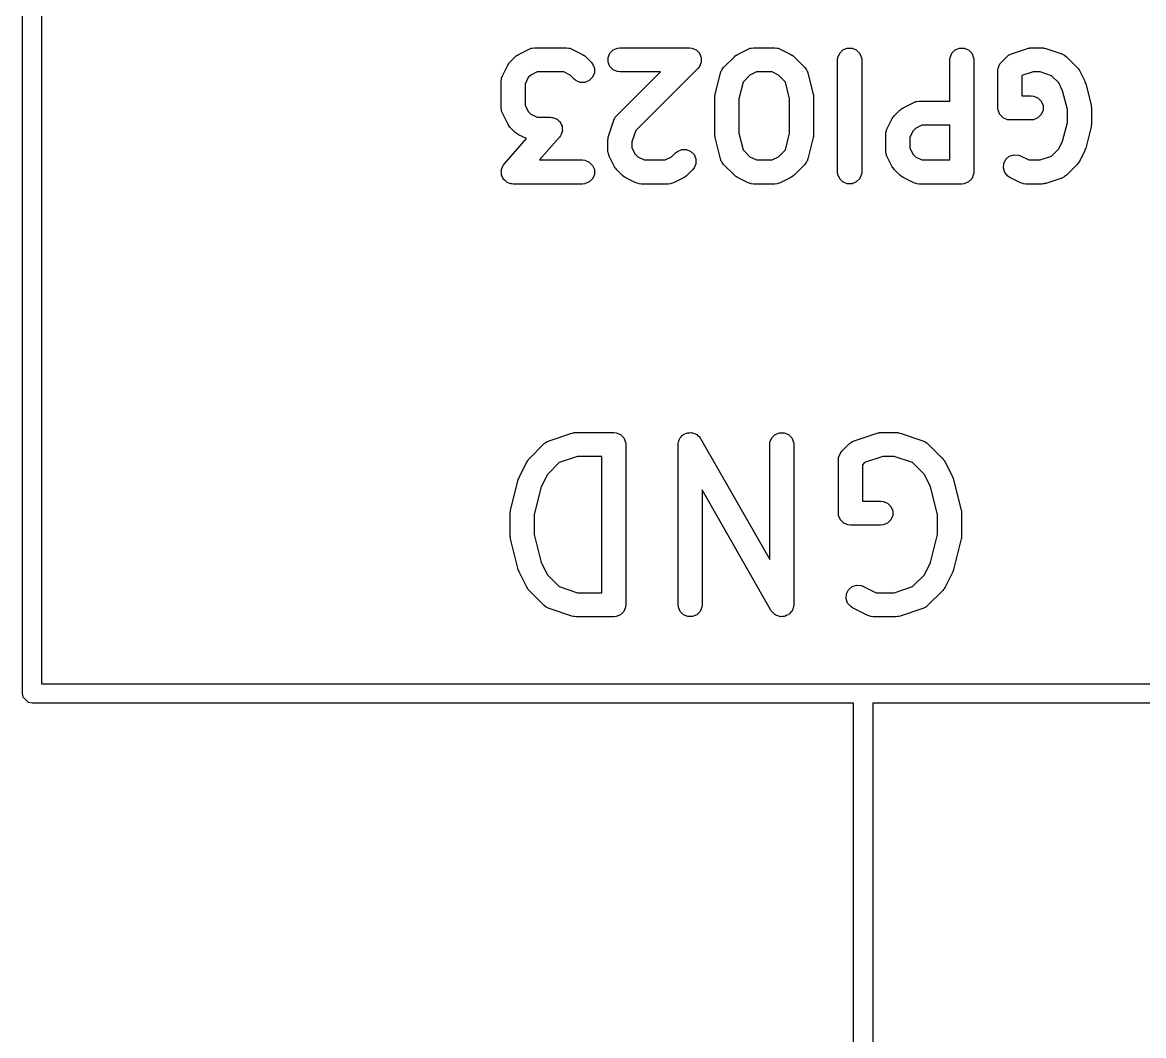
# Model space of a CAD drawing. Header units: inches. Extents: x 1.56 to 3.89, y -5.01 to -1.23.
# Drawn here: x 1.7929 to 2.0683, y -3.2762 to -3.0272 of the extents above; entities that cross this region are included whole.
import ezdxf

# ---------------------------------------------------------------- set-up
doc = ezdxf.new("R2010")
doc.units = ezdxf.units.IN
doc.header["$MEASUREMENT"] = 0
doc.layers.add('F.Silkscreen', color=41, linetype='CONTINUOUS', true_color=0xf2eda1)

msp = doc.modelspace()

# ---------------------------------------------------------------- linework, layer by layer
at = {"layer": 'F.Silkscreen', "linetype": 'CONTINUOUS'}
for p, q in [((1.79291, -3.19213), (1.79291, -1.30551)), ((1.79764, -1.30787), (1.79764, -3.18976)), ((1.91428, -3.03536), (1.91437, -3.0353)), ((1.91437, -3.0353), (1.91445, -3.03523)), ((1.91445, -3.03523), (1.91452, -3.0352)), ((1.91452, -3.0352), (1.91477, -3.03505)), ((1.91477, -3.03505), (1.91739, -3.03374)), ((1.91739, -3.03374), (1.91793, -3.03353)), ((1.91793, -3.03353), (1.91804, -3.03352)), ((1.91804, -3.03352), (1.91814, -3.03348)), ((1.91814, -3.03348), (1.91871, -3.03342)), ((1.91871, -3.03342), (1.92659, -3.03342)), ((1.92659, -3.03342), (1.92716, -3.03348)), ((1.92716, -3.03348), (1.92726, -3.03352)), ((1.92726, -3.03352), (1.92737, -3.03353)), ((1.92737, -3.03353), (1.92791, -3.03374)), ((1.92791, -3.03374), (1.93053, -3.03505)), ((1.93053, -3.03505), (1.93078, -3.0352)), ((1.93078, -3.0352), (1.93085, -3.03523)), ((1.93085, -3.03523), (1.93093, -3.0353)), ((1.93093, -3.0353), (1.93102, -3.03536)), ((1.93682, -3.0358), (1.93726, -3.03474)), ((1.93726, -3.03474), (1.93807, -3.03392)), ((1.93807, -3.03392), (1.93914, -3.03348)), ((1.93914, -3.03348), (1.93971, -3.03342)), ((1.93971, -3.03342), (1.95677, -3.03342)), ((1.95677, -3.03342), (1.95735, -3.03348)), ((1.95735, -3.03348), (1.95841, -3.03392)), ((1.95841, -3.03392), (1.95923, -3.03474)), ((1.95923, -3.03474), (1.95959, -3.0356)), ((1.96809, -3.03536), (1.96817, -3.0353)), ((1.96817, -3.0353), (1.96826, -3.03523)), ((1.96826, -3.03523), (1.96833, -3.0352)), ((1.96833, -3.0352), (1.96858, -3.03505)), ((1.96858, -3.03505), (1.9712, -3.03374)), ((1.9712, -3.03374), (1.97174, -3.03353)), ((1.97174, -3.03353), (1.97185, -3.03352)), ((1.97185, -3.03352), (1.97194, -3.03348)), ((1.97194, -3.03348), (1.97252, -3.03342)), ((1.97252, -3.03342), (1.97777, -3.03342)), ((1.97777, -3.03342), (1.97835, -3.03348)), ((1.97835, -3.03348), (1.97844, -3.03352)), ((1.97844, -3.03352), (1.97855, -3.03353)), ((1.97855, -3.03353), (1.97909, -3.03374)), ((1.97909, -3.03374), (1.98171, -3.03505)), ((1.98171, -3.03505), (1.98196, -3.0352)), ((1.98196, -3.0352), (1.98203, -3.03523)), ((1.98203, -3.03523), (1.98212, -3.0353)), ((1.98212, -3.0353), (1.9822, -3.03536)), ((1.99325, -3.0358), (1.99369, -3.03474)), ((1.99369, -3.03474), (1.9945, -3.03392)), ((1.9945, -3.03392), (1.99557, -3.03348)), ((1.99557, -3.03348), (1.99672, -3.03348)), ((1.99672, -3.03348), (1.99778, -3.03392)), ((1.99778, -3.03392), (1.9986, -3.03474)), ((1.9986, -3.03474), (1.99904, -3.0358)), ((2.02081, -3.0358), (2.02125, -3.03474)), ((2.02125, -3.03474), (2.02206, -3.03392)), ((2.02206, -3.03392), (2.02313, -3.03348)), ((2.02313, -3.03348), (2.02428, -3.03348)), ((2.02428, -3.03348), (2.02534, -3.03392)), ((2.02534, -3.03392), (2.02616, -3.03474)), ((2.02616, -3.03474), (2.0266, -3.0358)), ((2.03474, -3.0356), (2.03518, -3.03523)), ((2.03518, -3.03523), (2.03528, -3.03519)), ((2.03528, -3.03519), (2.03536, -3.03512)), ((2.03536, -3.03512), (2.03589, -3.03489)), ((2.03589, -3.03489), (2.03983, -3.03358)), ((2.03983, -3.03358), (2.04011, -3.03351)), ((2.04011, -3.03351), (2.04019, -3.03348)), ((2.04019, -3.03348), (2.04029, -3.03347)), ((2.04029, -3.03347), (2.04039, -3.03345)), ((2.04039, -3.03345), (2.04047, -3.03345)), ((2.04047, -3.03345), (2.04076, -3.03342)), ((2.04076, -3.03342), (2.04339, -3.03342)), ((2.04339, -3.03342), (2.04368, -3.03345)), ((2.04368, -3.03345), (2.04376, -3.03345)), ((2.04376, -3.03345), (2.04386, -3.03347)), ((2.04386, -3.03347), (2.04396, -3.03348)), ((2.04396, -3.03348), (2.04403, -3.03351)), ((2.04403, -3.03351), (2.04432, -3.03358)), ((2.04432, -3.03358), (2.04826, -3.03489)), ((2.04826, -3.03489), (2.04879, -3.03512)), ((2.04879, -3.03512), (2.04887, -3.03519)), ((2.04887, -3.03519), (2.04896, -3.03523)), ((2.04896, -3.03523), (2.04941, -3.0356)), ((1.91082, -3.04031), (1.91214, -3.03768)), ((1.91214, -3.03768), (1.91229, -3.03743)), ((1.91229, -3.03743), (1.91232, -3.03736)), ((1.91232, -3.03736), (1.91239, -3.03728)), ((1.91239, -3.03728), (1.91244, -3.03719)), ((1.91244, -3.03719), (1.9125, -3.03714)), ((1.9125, -3.03714), (1.91269, -3.03691)), ((1.91269, -3.03691), (1.914, -3.0356)), ((1.914, -3.0356), (1.91423, -3.03542)), ((1.91423, -3.03542), (1.91428, -3.03536)), ((1.93102, -3.03536), (1.93107, -3.03542)), ((1.93107, -3.03542), (1.9313, -3.0356)), ((1.9313, -3.0356), (1.93261, -3.03691)), ((1.93261, -3.03691), (1.93298, -3.03736)), ((1.93298, -3.03736), (1.93342, -3.03843)), ((1.93682, -3.03695), (1.93682, -3.0358)), ((1.93726, -3.03802), (1.93682, -3.03695)), ((1.93807, -3.03883), (1.93726, -3.03802)), ((1.95923, -3.03802), (1.95886, -3.03846)), ((1.95967, -3.03695), (1.95923, -3.03802)), ((1.95959, -3.0356), (1.95967, -3.0358)), ((1.95967, -3.0358), (1.95967, -3.03695)), ((1.96518, -3.03823), (1.96781, -3.0356)), ((1.96781, -3.0356), (1.96803, -3.03542)), ((1.96803, -3.03542), (1.96809, -3.03536)), ((1.9822, -3.03536), (1.98226, -3.03542)), ((1.98226, -3.03542), (1.98248, -3.0356)), ((1.98248, -3.0356), (1.98511, -3.03823)), ((1.99319, -3.03638), (1.99325, -3.0358)), ((1.99319, -3.06394), (1.99319, -3.03638)), ((1.99904, -3.0358), (1.9991, -3.03638)), ((1.9991, -3.03638), (1.9991, -3.06394)), ((2.02075, -3.03638), (2.02081, -3.0358)), ((2.02075, -3.04655), (2.02075, -3.03638)), ((2.0266, -3.0358), (2.02665, -3.03638)), ((2.02665, -3.03638), (2.02665, -3.06394)), ((2.03262, -3.03843), (2.03306, -3.03736)), ((2.03306, -3.03736), (2.03342, -3.03691)), ((2.03342, -3.03691), (2.03474, -3.0356)), ((2.04941, -3.0356), (2.05204, -3.03823)), ((1.91062, -3.04085), (1.91082, -3.04031)), ((1.9172, -3.04075), (1.91642, -3.04232)), ((1.91784, -3.04012), (1.9172, -3.04075)), ((1.91941, -3.03933), (1.91784, -3.04012)), ((1.92589, -3.03933), (1.91941, -3.03933)), ((1.92746, -3.04012), (1.92589, -3.03933)), ((1.92844, -3.04109), (1.92746, -3.04012)), ((1.93298, -3.04064), (1.93217, -3.04146)), ((1.93342, -3.03958), (1.93298, -3.04064)), ((1.93342, -3.03843), (1.93342, -3.03958)), ((1.93914, -3.03927), (1.93807, -3.03883)), ((1.93894, -3.05004), (1.94964, -3.03933)), ((1.93971, -3.03933), (1.93914, -3.03927)), ((1.94964, -3.03933), (1.93971, -3.03933)), ((1.95886, -3.03846), (1.94361, -3.05372)), ((1.96309, -3.04485), (1.96441, -3.0396)), ((1.96441, -3.0396), (1.9646, -3.03905)), ((1.9646, -3.03905), (1.96473, -3.03888)), ((1.96473, -3.03888), (1.96482, -3.03867)), ((1.96482, -3.03867), (1.96518, -3.03823)), ((1.97164, -3.04012), (1.96994, -3.04182)), ((1.97322, -3.03933), (1.97164, -3.04012)), ((1.97707, -3.03933), (1.97322, -3.03933)), ((1.97865, -3.04012), (1.97707, -3.03933)), ((1.98035, -3.04182), (1.97865, -3.04012)), ((1.98511, -3.03823), (1.98547, -3.03867)), ((1.98547, -3.03867), (1.98556, -3.03888)), ((1.98556, -3.03888), (1.98569, -3.03905)), ((1.98569, -3.03905), (1.98588, -3.0396)), ((1.98588, -3.0396), (1.9872, -3.04485)), ((2.03256, -3.039), (2.03262, -3.03843)), ((2.03256, -3.04819), (2.03256, -3.039)), ((2.04124, -3.03933), (2.03847, -3.04025)), ((2.03847, -3.04025), (2.03847, -3.04523)), ((2.04291, -3.03933), (2.04124, -3.03933)), ((2.04573, -3.04027), (2.04291, -3.03933)), ((2.04752, -3.04206), (2.04573, -3.04027)), ((2.05204, -3.03823), (2.05222, -3.03845)), ((2.05222, -3.03845), (2.05228, -3.0385)), ((2.05228, -3.0385), (2.05234, -3.03859)), ((2.05234, -3.03859), (2.0524, -3.03867)), ((2.0524, -3.03867), (2.05243, -3.03875)), ((2.05243, -3.03875), (2.05259, -3.03899)), ((2.05259, -3.03899), (2.0539, -3.04162)), ((1.91051, -3.04163), (1.91057, -3.04105)), ((1.91051, -3.04819), (1.91051, -3.04163)), ((1.91057, -3.04105), (1.91061, -3.04095)), ((1.91061, -3.04095), (1.91062, -3.04085)), ((1.91642, -3.04232), (1.91642, -3.04749)), ((1.92889, -3.04146), (1.92844, -3.04109)), ((1.92995, -3.0419), (1.92889, -3.04146)), ((1.9311, -3.0419), (1.92995, -3.0419)), ((1.93217, -3.04146), (1.9311, -3.0419)), ((1.96994, -3.04182), (1.96891, -3.04593)), ((1.98138, -3.04593), (1.98035, -3.04182)), ((2.04847, -3.04397), (2.04752, -3.04206)), ((2.0539, -3.04162), (2.05392, -3.04166)), ((2.05392, -3.04166), (2.05393, -3.04168)), ((2.05393, -3.04168), (2.05402, -3.04192)), ((2.05402, -3.04192), (2.05411, -3.04216)), ((2.05411, -3.04216), (2.05411, -3.04218)), ((2.05411, -3.04218), (2.05413, -3.04222)), ((2.05413, -3.04222), (2.05544, -3.04747)), ((1.96301, -3.04542), (1.96304, -3.0452)), ((1.96302, -3.04546), (1.96301, -3.04542)), ((1.96301, -3.04556), (1.96302, -3.04546)), ((1.96301, -3.05475), (1.96301, -3.04556)), ((1.96304, -3.0452), (1.96306, -3.04499)), ((1.96306, -3.04499), (1.96308, -3.04495)), ((1.96308, -3.04495), (1.96309, -3.04485)), ((1.96891, -3.04593), (1.96891, -3.05439)), ((1.98138, -3.05439), (1.98138, -3.04593)), ((1.9872, -3.04485), (1.98721, -3.04495)), ((1.98721, -3.04495), (1.98723, -3.04499)), ((1.98723, -3.04499), (1.98725, -3.0452)), ((1.98725, -3.0452), (1.98728, -3.04542)), ((1.98728, -3.04542), (1.98727, -3.04546)), ((1.98727, -3.04546), (1.98728, -3.04556)), ((1.98728, -3.04556), (1.98728, -3.05475)), ((2.03847, -3.04523), (2.04076, -3.04523)), ((2.04076, -3.04523), (2.04134, -3.04529)), ((2.04134, -3.04529), (2.0424, -3.04573)), ((2.0424, -3.04573), (2.04322, -3.04655)), ((2.04962, -3.04855), (2.04847, -3.04397)), ((1.91057, -3.04876), (1.91051, -3.04819)), ((1.91061, -3.04886), (1.91057, -3.04876)), ((1.91062, -3.04897), (1.91061, -3.04886)), ((1.91082, -3.04951), (1.91062, -3.04897)), ((1.91642, -3.04749), (1.9172, -3.04906)), ((1.9172, -3.04906), (1.91784, -3.0497)), ((2.00718, -3.05004), (2.00849, -3.04872)), ((2.00849, -3.04872), (2.00872, -3.04854)), ((2.00872, -3.04854), (2.00877, -3.04848)), ((2.00877, -3.04848), (2.00886, -3.04842)), ((2.00886, -3.04842), (2.00894, -3.04836)), ((2.00894, -3.04836), (2.00901, -3.04833)), ((2.00901, -3.04833), (2.00926, -3.04817)), ((2.00926, -3.04817), (2.01188, -3.04686)), ((2.01188, -3.04686), (2.01242, -3.04665)), ((2.01242, -3.04665), (2.01253, -3.04664)), ((2.01253, -3.04664), (2.01263, -3.0466)), ((2.01263, -3.0466), (2.0132, -3.04655)), ((2.0132, -3.04655), (2.02075, -3.04655)), ((2.03262, -3.04876), (2.03256, -3.04819)), ((2.03306, -3.04983), (2.03262, -3.04876)), ((2.04322, -3.04655), (2.04366, -3.04761)), ((2.04366, -3.04876), (2.04322, -3.04983)), ((2.04366, -3.04761), (2.04366, -3.04876)), ((2.04962, -3.05176), (2.04962, -3.04855)), ((2.05544, -3.04747), (2.05545, -3.04757)), ((2.05545, -3.04757), (2.05547, -3.04761)), ((2.05547, -3.04761), (2.05549, -3.04783)), ((2.05549, -3.04783), (2.05552, -3.04804)), ((2.05552, -3.04804), (2.05552, -3.04809)), ((2.05552, -3.04809), (2.05553, -3.04819)), ((2.05553, -3.04819), (2.05553, -3.05212)), ((1.91214, -3.05213), (1.91082, -3.04951)), ((1.91784, -3.0497), (1.91941, -3.05048)), ((1.91941, -3.05048), (1.92265, -3.05048)), ((1.92265, -3.05048), (1.92296, -3.05051)), ((1.92296, -3.05051), (1.92303, -3.05051)), ((1.92303, -3.05051), (1.92309, -3.05053)), ((1.92309, -3.05053), (1.92323, -3.05054)), ((1.92323, -3.05054), (1.92367, -3.05072)), ((1.92367, -3.05072), (1.92413, -3.05088)), ((1.92413, -3.05088), (1.9242, -3.05094)), ((1.9242, -3.05094), (1.92429, -3.05098)), ((1.92429, -3.05098), (1.92463, -3.05132)), ((1.92463, -3.05132), (1.92499, -3.05164)), ((1.92499, -3.05164), (1.92504, -3.05173)), ((1.92504, -3.05173), (1.92511, -3.0518)), ((1.92511, -3.0518), (1.92529, -3.05224)), ((1.93691, -3.05513), (1.93822, -3.05119)), ((1.93822, -3.05119), (1.93846, -3.05066)), ((1.93846, -3.05066), (1.93853, -3.05058)), ((1.93853, -3.05058), (1.93857, -3.05048)), ((1.93857, -3.05048), (1.93894, -3.05004)), ((2.00531, -3.05343), (2.00662, -3.0508)), ((2.00662, -3.0508), (2.00678, -3.05056)), ((2.00678, -3.05056), (2.00681, -3.05048)), ((2.00681, -3.05048), (2.00688, -3.0504)), ((2.00688, -3.0504), (2.00693, -3.05031)), ((2.00693, -3.05031), (2.00699, -3.05026)), ((2.00699, -3.05026), (2.00718, -3.05004)), ((2.03387, -3.05064), (2.03306, -3.04983)), ((2.03494, -3.05108), (2.03387, -3.05064)), ((2.03551, -3.05114), (2.03494, -3.05108)), ((2.04076, -3.05114), (2.03551, -3.05114)), ((2.04134, -3.05108), (2.04076, -3.05114)), ((2.0424, -3.05064), (2.04134, -3.05108)), ((2.04322, -3.04983), (2.0424, -3.05064)), ((2.04847, -3.05634), (2.04962, -3.05176)), ((1.91229, -3.05238), (1.91214, -3.05213)), ((1.91232, -3.05245), (1.91229, -3.05238)), ((1.91239, -3.05253), (1.91232, -3.05245)), ((1.91244, -3.05262), (1.91239, -3.05253)), ((1.9125, -3.05267), (1.91244, -3.05262)), ((1.91269, -3.0529), (1.9125, -3.05267)), ((1.914, -3.05421), (1.91269, -3.0529)), ((1.91423, -3.0544), (1.914, -3.05421)), ((1.91428, -3.05446), (1.91423, -3.0544)), ((1.91437, -3.05451), (1.91428, -3.05446)), ((1.91445, -3.05458), (1.91437, -3.05451)), ((1.91452, -3.05461), (1.91445, -3.05458)), ((1.92536, -3.05446), (1.92521, -3.05491)), ((1.92529, -3.05224), (1.9255, -3.05267)), ((1.92555, -3.05401), (1.92536, -3.05446)), ((1.9255, -3.05267), (1.92551, -3.05277)), ((1.92551, -3.05277), (1.92555, -3.05286)), ((1.92555, -3.05286), (1.92555, -3.05334)), ((1.92555, -3.05334), (1.92558, -3.05382)), ((1.92558, -3.05382), (1.92555, -3.05391)), ((1.92555, -3.05391), (1.92555, -3.05401)), ((1.94361, -3.05372), (1.94266, -3.05654)), ((1.96891, -3.05439), (1.96994, -3.05849)), ((1.98035, -3.05849), (1.98138, -3.05439)), ((2.005, -3.05475), (2.00506, -3.05417)), ((2.00506, -3.05417), (2.0051, -3.05408)), ((2.0051, -3.05408), (2.00511, -3.05397)), ((2.00511, -3.05397), (2.00531, -3.05343)), ((2.01169, -3.05387), (2.01091, -3.05545)), ((2.01233, -3.05324), (2.01169, -3.05387)), ((2.0139, -3.05245), (2.01233, -3.05324)), ((2.02075, -3.05245), (2.0139, -3.05245)), ((2.02075, -3.06098), (2.02075, -3.05245)), ((2.05544, -3.05284), (2.05413, -3.05809)), ((2.05545, -3.05274), (2.05544, -3.05284)), ((2.05547, -3.0527), (2.05545, -3.05274)), ((2.05549, -3.05248), (2.05547, -3.0527)), ((2.05552, -3.05227), (2.05549, -3.05248)), ((2.05553, -3.05212), (2.05552, -3.05223)), ((2.05552, -3.05223), (2.05552, -3.05227)), ((1.91124, -3.06199), (1.91671, -3.05574)), ((1.91477, -3.05477), (1.91452, -3.05461)), ((1.91671, -3.05574), (1.91477, -3.05477)), ((1.92487, -3.05538), (1.91997, -3.06098)), ((1.92505, -3.05513), (1.92487, -3.05538)), ((1.92511, -3.05508), (1.92505, -3.05513)), ((1.92513, -3.05503), (1.92511, -3.05508)), ((1.92521, -3.05491), (1.92513, -3.05503)), ((1.93676, -3.05606), (1.93679, -3.05577)), ((1.93676, -3.05869), (1.93676, -3.05606)), ((1.93678, -3.05569), (1.93681, -3.05559)), ((1.93679, -3.05577), (1.93678, -3.05569)), ((1.93681, -3.05559), (1.93682, -3.05549)), ((1.93682, -3.05549), (1.93685, -3.05541)), ((1.93685, -3.05541), (1.93691, -3.05513)), ((1.94266, -3.05654), (1.94266, -3.05799)), ((1.96302, -3.05485), (1.96301, -3.05475)), ((1.96301, -3.05489), (1.96302, -3.05485)), ((1.96304, -3.05511), (1.96301, -3.05489)), ((1.96306, -3.05533), (1.96304, -3.05511)), ((1.96308, -3.05537), (1.96306, -3.05533)), ((1.96309, -3.05547), (1.96308, -3.05537)), ((1.96441, -3.06071), (1.96309, -3.05547)), ((1.9872, -3.05547), (1.98588, -3.06071)), ((1.98721, -3.05537), (1.9872, -3.05547)), ((1.98723, -3.05533), (1.98721, -3.05537)), ((1.98725, -3.05511), (1.98723, -3.05533)), ((1.98728, -3.05489), (1.98725, -3.05511)), ((1.98728, -3.05475), (1.98727, -3.05485)), ((1.98727, -3.05485), (1.98728, -3.05489)), ((2.005, -3.05869), (2.005, -3.05475)), ((2.01091, -3.05545), (2.01091, -3.05799)), ((2.04752, -3.05825), (2.04847, -3.05634)), ((1.93682, -3.05926), (1.93676, -3.05869)), ((1.93686, -3.05936), (1.93682, -3.05926)), ((1.93686, -3.05947), (1.93686, -3.05936)), ((1.93707, -3.06001), (1.93686, -3.05947)), ((1.93838, -3.06263), (1.93707, -3.06001)), ((1.94266, -3.05799), (1.94345, -3.05956)), ((1.94345, -3.05956), (1.94409, -3.0602)), ((1.9524, -3.0602), (1.95337, -3.05922)), ((1.95337, -3.05922), (1.95382, -3.05886)), ((1.95382, -3.05886), (1.95488, -3.05842)), ((1.95488, -3.05842), (1.95604, -3.05842)), ((1.95604, -3.05842), (1.9571, -3.05886)), ((1.9571, -3.05886), (1.95792, -3.05967)), ((1.95792, -3.05967), (1.95836, -3.06073)), ((1.96994, -3.05849), (1.97164, -3.0602)), ((1.97865, -3.0602), (1.98035, -3.05849)), ((2.00506, -3.05926), (2.005, -3.05869)), ((2.0051, -3.05936), (2.00506, -3.05926)), ((2.00511, -3.05947), (2.0051, -3.05936)), ((2.00531, -3.06001), (2.00511, -3.05947)), ((2.00662, -3.06263), (2.00531, -3.06001)), ((2.01091, -3.05799), (2.01169, -3.05956)), ((2.01169, -3.05956), (2.01233, -3.0602)), ((2.03449, -3.06081), (2.03536, -3.06006)), ((2.03536, -3.06006), (2.03646, -3.05969)), ((2.03646, -3.05969), (2.0376, -3.05978)), ((2.0376, -3.05978), (2.03815, -3.05998)), ((2.03815, -3.05998), (2.04015, -3.06098)), ((2.04291, -3.06098), (2.04573, -3.06004)), ((2.04573, -3.06004), (2.04752, -3.05825)), ((2.0539, -3.05869), (2.05259, -3.06132)), ((2.05392, -3.05865), (2.0539, -3.05869)), ((2.05393, -3.05864), (2.05392, -3.05865)), ((2.05402, -3.05839), (2.05393, -3.05864)), ((2.05411, -3.05815), (2.05402, -3.05839)), ((2.05413, -3.05809), (2.05411, -3.05813)), ((2.05411, -3.05813), (2.05411, -3.05815)), ((1.91075, -3.06292), (1.91091, -3.06246)), ((1.91091, -3.06246), (1.91099, -3.06235)), ((1.91099, -3.06235), (1.91101, -3.0623)), ((1.91101, -3.0623), (1.91107, -3.06224)), ((1.91107, -3.06224), (1.91124, -3.06199)), ((1.91997, -3.06098), (1.93053, -3.06098)), ((1.93053, -3.06098), (1.9311, -3.06104)), ((1.9311, -3.06104), (1.93217, -3.06148)), ((1.93217, -3.06148), (1.93298, -3.0623)), ((1.93298, -3.0623), (1.93342, -3.06336)), ((1.93854, -3.06288), (1.93838, -3.06263)), ((1.94409, -3.0602), (1.94566, -3.06098)), ((1.94566, -3.06098), (1.95083, -3.06098)), ((1.95083, -3.06098), (1.9524, -3.0602)), ((1.95836, -3.06189), (1.95792, -3.06295)), ((1.95836, -3.06073), (1.95836, -3.06189)), ((1.9646, -3.06126), (1.96441, -3.06071)), ((1.96473, -3.06144), (1.9646, -3.06126)), ((1.96482, -3.06164), (1.96473, -3.06144)), ((1.96518, -3.06209), (1.96482, -3.06164)), ((1.96781, -3.06471), (1.96518, -3.06209)), ((1.97164, -3.0602), (1.97322, -3.06098)), ((1.97322, -3.06098), (1.97707, -3.06098)), ((1.97707, -3.06098), (1.97865, -3.0602)), ((1.98511, -3.06209), (1.98248, -3.06471)), ((1.98547, -3.06164), (1.98511, -3.06209)), ((1.98556, -3.06144), (1.98547, -3.06164)), ((1.98569, -3.06126), (1.98556, -3.06144)), ((1.98588, -3.06071), (1.98569, -3.06126)), ((2.00678, -3.06288), (2.00662, -3.06263)), ((2.01233, -3.0602), (2.0139, -3.06098)), ((2.0139, -3.06098), (2.02075, -3.06098)), ((2.0339, -3.06299), (2.03398, -3.06184)), ((2.03398, -3.06184), (2.03449, -3.06081)), ((2.04015, -3.06098), (2.04291, -3.06098)), ((2.05204, -3.06209), (2.04941, -3.06471)), ((2.05222, -3.06186), (2.05204, -3.06209)), ((2.05228, -3.06181), (2.05222, -3.06186)), ((2.05234, -3.06172), (2.05228, -3.06181)), ((2.0524, -3.06164), (2.05234, -3.06172)), ((2.05243, -3.06157), (2.0524, -3.06164)), ((2.05259, -3.06132), (2.05243, -3.06157)), ((1.91054, -3.06355), (1.91057, -3.06346)), ((1.91057, -3.06403), (1.91054, -3.06355)), ((1.91057, -3.06336), (1.91075, -3.06292)), ((1.91057, -3.06346), (1.91057, -3.06336)), ((1.91057, -3.06451), (1.91057, -3.06403)), ((1.91061, -3.0646), (1.91057, -3.06451)), ((1.91061, -3.0647), (1.91061, -3.0646)), ((1.91083, -3.06513), (1.91061, -3.0647)), ((1.91101, -3.06558), (1.91083, -3.06513)), ((1.91108, -3.06565), (1.91101, -3.06558)), ((1.93298, -3.06558), (1.93217, -3.06639)), ((1.93342, -3.06451), (1.93298, -3.06558)), ((1.93342, -3.06336), (1.93342, -3.06451)), ((1.93857, -3.06295), (1.93854, -3.06288)), ((1.93864, -3.06303), (1.93857, -3.06295)), ((1.93869, -3.06312), (1.93864, -3.06303)), ((1.93875, -3.06317), (1.93869, -3.06312)), ((1.93894, -3.0634), (1.93875, -3.06317)), ((1.94025, -3.06471), (1.93894, -3.0634)), ((1.94048, -3.0649), (1.94025, -3.06471)), ((1.94053, -3.06496), (1.94048, -3.0649)), ((1.94062, -3.06501), (1.94053, -3.06496)), ((1.9407, -3.06508), (1.94062, -3.06501)), ((1.94077, -3.06511), (1.9407, -3.06508)), ((1.94102, -3.06526), (1.94077, -3.06511)), ((1.94364, -3.06658), (1.94102, -3.06526)), ((1.95547, -3.06526), (1.95284, -3.06658)), ((1.95572, -3.06511), (1.95547, -3.06526)), ((1.95579, -3.06508), (1.95572, -3.06511)), ((1.95587, -3.06501), (1.95579, -3.06508)), ((1.95596, -3.06496), (1.95587, -3.06501)), ((1.95601, -3.0649), (1.95596, -3.06496)), ((1.95624, -3.06471), (1.95601, -3.0649)), ((1.95755, -3.0634), (1.95624, -3.06471)), ((1.95792, -3.06295), (1.95755, -3.0634)), ((1.96803, -3.0649), (1.96781, -3.06471)), ((1.96809, -3.06496), (1.96803, -3.0649)), ((1.96817, -3.06501), (1.96809, -3.06496)), ((1.96826, -3.06508), (1.96817, -3.06501)), ((1.96833, -3.06511), (1.96826, -3.06508)), ((1.96858, -3.06526), (1.96833, -3.06511)), ((1.9712, -3.06658), (1.96858, -3.06526)), ((1.98171, -3.06526), (1.97909, -3.06658)), ((1.98196, -3.06511), (1.98171, -3.06526)), ((1.98203, -3.06508), (1.98196, -3.06511)), ((1.98212, -3.06501), (1.98203, -3.06508)), ((1.9822, -3.06496), (1.98212, -3.06501)), ((1.98226, -3.0649), (1.9822, -3.06496)), ((1.98248, -3.06471), (1.98226, -3.0649)), ((1.99325, -3.06451), (1.99319, -3.06394)), ((1.99369, -3.06558), (1.99325, -3.06451)), ((1.9945, -3.06639), (1.99369, -3.06558)), ((1.9986, -3.06558), (1.99778, -3.06639)), ((1.99904, -3.06451), (1.9986, -3.06558)), ((1.9991, -3.06394), (1.99904, -3.06451)), ((2.00681, -3.06295), (2.00678, -3.06288)), ((2.00688, -3.06303), (2.00681, -3.06295)), ((2.00693, -3.06312), (2.00688, -3.06303)), ((2.00699, -3.06317), (2.00693, -3.06312)), ((2.00718, -3.0634), (2.00699, -3.06317)), ((2.00849, -3.06471), (2.00718, -3.0634)), ((2.00872, -3.0649), (2.00849, -3.06471)), ((2.00877, -3.06496), (2.00872, -3.0649)), ((2.00886, -3.06501), (2.00877, -3.06496)), ((2.00894, -3.06508), (2.00886, -3.06501)), ((2.00901, -3.06511), (2.00894, -3.06508)), ((2.00926, -3.06526), (2.00901, -3.06511)), ((2.01188, -3.06658), (2.00926, -3.06526)), ((2.02616, -3.06558), (2.02534, -3.06639)), ((2.0266, -3.06451), (2.02616, -3.06558)), ((2.02665, -3.06394), (2.0266, -3.06451)), ((2.03426, -3.06409), (2.0339, -3.06299)), ((2.03501, -3.06496), (2.03426, -3.06409)), ((2.0355, -3.06526), (2.03501, -3.06496)), ((2.03813, -3.06658), (2.0355, -3.06526)), ((2.04826, -3.06542), (2.04432, -3.06674)), ((2.04879, -3.06519), (2.04826, -3.06542)), ((2.04887, -3.06512), (2.04879, -3.06519)), ((2.04896, -3.06508), (2.04887, -3.06512)), ((2.04941, -3.06471), (2.04896, -3.06508)), ((1.91112, -3.06574), (1.91108, -3.06565)), ((1.91149, -3.06605), (1.91112, -3.06574)), ((1.91182, -3.06639), (1.91149, -3.06605)), ((1.91192, -3.06643), (1.91182, -3.06639)), ((1.91199, -3.06649), (1.91192, -3.06643)), ((1.91245, -3.06665), (1.91199, -3.06649)), ((1.91289, -3.06683), (1.91245, -3.06665)), ((1.91303, -3.06685), (1.91289, -3.06683)), ((1.91308, -3.06686), (1.91303, -3.06685)), ((1.91316, -3.06686), (1.91308, -3.06686)), ((1.91347, -3.06689), (1.91316, -3.06686)), ((1.93053, -3.06689), (1.91347, -3.06689)), ((1.9311, -3.06683), (1.93053, -3.06689)), ((1.93217, -3.06639), (1.9311, -3.06683)), ((1.94418, -3.06678), (1.94364, -3.06658)), ((1.94429, -3.06679), (1.94418, -3.06678)), ((1.94439, -3.06683), (1.94429, -3.06679)), ((1.94496, -3.06689), (1.94439, -3.06683)), ((1.95152, -3.06689), (1.94496, -3.06689)), ((1.9521, -3.06683), (1.95152, -3.06689)), ((1.9522, -3.06679), (1.9521, -3.06683)), ((1.9523, -3.06678), (1.9522, -3.06679)), ((1.95284, -3.06658), (1.9523, -3.06678)), ((1.97174, -3.06678), (1.9712, -3.06658)), ((1.97185, -3.06679), (1.97174, -3.06678)), ((1.97194, -3.06683), (1.97185, -3.06679)), ((1.97252, -3.06689), (1.97194, -3.06683)), ((1.97777, -3.06689), (1.97252, -3.06689)), ((1.97835, -3.06683), (1.97777, -3.06689)), ((1.97844, -3.06679), (1.97835, -3.06683)), ((1.97855, -3.06678), (1.97844, -3.06679)), ((1.97909, -3.06658), (1.97855, -3.06678)), ((1.99557, -3.06683), (1.9945, -3.06639)), ((1.99672, -3.06683), (1.99557, -3.06683)), ((1.99778, -3.06639), (1.99672, -3.06683)), ((2.01242, -3.06678), (2.01188, -3.06658)), ((2.01253, -3.06679), (2.01242, -3.06678)), ((2.01263, -3.06683), (2.01253, -3.06679)), ((2.0132, -3.06689), (2.01263, -3.06683)), ((2.0237, -3.06689), (2.0132, -3.06689)), ((2.02428, -3.06683), (2.0237, -3.06689)), ((2.02534, -3.06639), (2.02428, -3.06683)), ((2.03867, -3.06678), (2.03813, -3.06658)), ((2.03878, -3.06679), (2.03867, -3.06678)), ((2.03887, -3.06683), (2.03878, -3.06679)), ((2.03945, -3.06689), (2.03887, -3.06683)), ((2.04339, -3.06689), (2.03945, -3.06689)), ((2.04368, -3.06686), (2.04339, -3.06689)), ((2.04376, -3.06687), (2.04368, -3.06686)), ((2.04386, -3.06684), (2.04376, -3.06687)), ((2.04396, -3.06683), (2.04386, -3.06684)), ((2.04403, -3.0668), (2.04396, -3.06683)), ((2.04432, -3.06674), (2.04403, -3.0668)), ((1.92228, -3.12999), (1.9279, -3.12811)), ((1.9279, -3.12811), (1.92819, -3.12805)), ((1.92819, -3.12805), (1.92826, -3.12802)), ((1.92826, -3.12802), (1.92837, -3.12801)), ((1.92837, -3.12801), (1.92847, -3.12798)), ((1.92847, -3.12798), (1.92855, -3.12799)), ((1.92855, -3.12799), (1.92884, -3.12796)), ((1.92884, -3.12796), (1.93821, -3.12796)), ((1.93821, -3.12796), (1.93879, -3.12802)), ((1.93879, -3.12802), (1.93985, -3.12846)), ((1.93985, -3.12846), (1.94067, -3.12927)), ((1.95478, -3.12899), (1.95502, -3.12868)), ((1.95502, -3.12868), (1.95519, -3.12859)), ((1.95519, -3.12859), (1.95532, -3.12846)), ((1.95532, -3.12846), (1.95568, -3.12831)), ((1.95568, -3.12831), (1.95602, -3.12811)), ((1.95602, -3.12811), (1.95621, -3.12809)), ((1.95621, -3.12809), (1.95638, -3.12802)), ((1.95638, -3.12802), (1.95678, -3.12802)), ((1.95678, -3.12802), (1.95717, -3.12797)), ((1.95717, -3.12797), (1.95735, -3.12802)), ((1.95735, -3.12802), (1.95754, -3.12802)), ((1.95754, -3.12802), (1.9579, -3.12817)), ((1.9579, -3.12817), (1.95828, -3.12827)), ((1.95828, -3.12827), (1.95843, -3.12839)), ((1.95843, -3.12839), (1.9586, -3.12846)), ((1.9586, -3.12846), (1.95888, -3.12874)), ((1.95888, -3.12874), (1.95919, -3.12898)), ((1.977, -3.12927), (1.97782, -3.12846)), ((1.97782, -3.12846), (1.97888, -3.12802)), ((1.97888, -3.12802), (1.98003, -3.12802)), ((1.98003, -3.12802), (1.9811, -3.12846)), ((1.9811, -3.12846), (1.98191, -3.12927)), ((1.99727, -3.12999), (2.0029, -3.12811)), ((2.0029, -3.12811), (2.00318, -3.12805)), ((2.00318, -3.12805), (2.00325, -3.12802)), ((2.00325, -3.12802), (2.00336, -3.12801)), ((2.00336, -3.12801), (2.00346, -3.12798)), ((2.00346, -3.12798), (2.00354, -3.12799)), ((2.00354, -3.12799), (2.00383, -3.12796)), ((2.00383, -3.12796), (2.00758, -3.12796)), ((2.00758, -3.12796), (2.00787, -3.12799)), ((2.00787, -3.12799), (2.00795, -3.12798)), ((2.00795, -3.12798), (2.00805, -3.12801)), ((2.00805, -3.12801), (2.00815, -3.12802)), ((2.00815, -3.12802), (2.00823, -3.12805)), ((2.00823, -3.12805), (2.00851, -3.12811)), ((2.00851, -3.12811), (2.01414, -3.12999)), ((1.91738, -3.13445), (1.92113, -3.1307)), ((1.92113, -3.1307), (1.92157, -3.13033)), ((1.92157, -3.13033), (1.92167, -3.13029)), ((1.92167, -3.13029), (1.92175, -3.13022)), ((1.92175, -3.13022), (1.92228, -3.12999)), ((1.94067, -3.12927), (1.94111, -3.13034)), ((1.94111, -3.13034), (1.94116, -3.13091)), ((1.94116, -3.13091), (1.94116, -3.17028)), ((1.95401, -3.13071), (1.95403, -3.13063)), ((1.95402, -3.13076), (1.95401, -3.13071)), ((1.95401, -3.13091), (1.95402, -3.13076)), ((1.95401, -3.17028), (1.95401, -3.13091)), ((1.95403, -3.13063), (1.95406, -3.13034)), ((1.95406, -3.13034), (1.95421, -3.12997)), ((1.95421, -3.12997), (1.95432, -3.12959)), ((1.95432, -3.12959), (1.95443, -3.12945)), ((1.95443, -3.12945), (1.9545, -3.12927)), ((1.9545, -3.12927), (1.95478, -3.12899)), ((1.95919, -3.12898), (1.95936, -3.12922)), ((1.95936, -3.12922), (1.95941, -3.12927)), ((1.95941, -3.12927), (1.95944, -3.12933)), ((1.95944, -3.12933), (1.95952, -3.12945)), ((1.95952, -3.12945), (1.9765, -3.15916)), ((1.9765, -3.13091), (1.97656, -3.13034)), ((1.9765, -3.15916), (1.9765, -3.13091)), ((1.97656, -3.13034), (1.977, -3.12927)), ((1.98191, -3.12927), (1.98235, -3.13034)), ((1.98235, -3.13034), (1.98241, -3.13091)), ((1.98241, -3.13091), (1.98241, -3.17028)), ((1.99424, -3.13257), (1.99612, -3.1307)), ((1.99612, -3.1307), (1.99656, -3.13033)), ((1.99656, -3.13033), (1.99666, -3.13029)), ((1.99666, -3.13029), (1.99674, -3.13022)), ((1.99674, -3.13022), (1.99727, -3.12999)), ((2.01414, -3.12999), (2.01467, -3.13022)), ((2.01467, -3.13022), (2.01475, -3.13029)), ((2.01475, -3.13029), (2.01484, -3.13033)), ((2.01484, -3.13033), (2.01529, -3.1307)), ((2.01529, -3.1307), (2.01904, -3.13445)), ((1.91719, -3.13468), (1.91738, -3.13445)), ((1.92932, -3.13387), (1.92481, -3.13537)), ((1.93526, -3.13387), (1.92932, -3.13387)), ((1.93526, -3.16733), (1.93526, -3.13387)), ((1.99338, -3.13466), (1.99343, -3.13409)), ((1.99343, -3.13409), (1.99387, -3.13302)), ((1.99387, -3.13302), (1.99424, -3.13257)), ((2.00431, -3.13387), (1.9998, -3.13537)), ((2.0071, -3.13387), (2.00431, -3.13387)), ((2.01161, -3.13537), (2.0071, -3.13387)), ((2.01904, -3.13445), (2.01923, -3.13468)), ((1.91495, -3.13897), (1.91682, -3.13522)), ((1.91682, -3.13522), (1.91698, -3.13497)), ((1.91698, -3.13497), (1.91701, -3.1349)), ((1.91701, -3.1349), (1.91708, -3.13482)), ((1.91708, -3.13482), (1.91713, -3.13473)), ((1.91713, -3.13473), (1.91719, -3.13468)), ((1.92481, -3.13537), (1.92189, -3.13829)), ((1.99338, -3.14779), (1.99338, -3.13466)), ((1.9998, -3.13537), (1.99928, -3.13589)), ((1.99928, -3.13589), (1.99928, -3.14483)), ((2.01453, -3.13829), (2.01161, -3.13537)), ((2.01923, -3.13468), (2.01928, -3.13473)), ((2.01928, -3.13473), (2.01934, -3.13482)), ((2.01934, -3.13482), (2.01941, -3.1349)), ((2.01941, -3.1349), (2.01944, -3.13497)), ((2.01944, -3.13497), (2.01959, -3.13522)), ((2.01959, -3.13522), (2.02147, -3.13897)), ((1.91285, -3.14707), (1.91473, -3.13957)), ((1.91473, -3.13957), (1.91474, -3.13953)), ((1.91474, -3.13951), (1.91483, -3.13927)), ((1.91474, -3.13953), (1.91474, -3.13951)), ((1.91483, -3.13927), (1.91492, -3.13903)), ((1.91492, -3.13903), (1.91493, -3.13901)), ((1.91493, -3.13901), (1.91495, -3.13897)), ((1.92189, -3.13829), (1.92038, -3.14132)), ((2.01604, -3.14132), (2.01453, -3.13829)), ((2.02147, -3.13897), (2.02148, -3.13901)), ((2.02148, -3.13901), (2.0215, -3.13903)), ((2.0215, -3.13903), (2.02158, -3.13927)), ((2.02158, -3.13927), (2.02167, -3.13951)), ((2.02167, -3.13951), (2.02168, -3.13953)), ((2.02168, -3.13953), (2.02169, -3.13957)), ((2.02169, -3.13957), (2.02357, -3.14707)), ((1.92038, -3.14132), (1.91867, -3.14815)), ((1.97689, -3.17175), (1.95991, -3.14203)), ((1.95991, -3.14203), (1.95991, -3.17028)), ((2.01775, -3.14815), (2.01604, -3.14132)), ((1.99928, -3.14483), (2.00383, -3.14483)), ((2.00383, -3.14483), (2.0044, -3.14489)), ((2.0044, -3.14489), (2.00547, -3.14533)), ((2.00547, -3.14533), (2.00628, -3.14615)), ((1.91276, -3.14779), (1.91277, -3.14768)), ((1.91276, -3.15341), (1.91276, -3.14779)), ((1.91277, -3.14764), (1.9128, -3.14743)), ((1.91277, -3.14768), (1.91277, -3.14764)), ((1.9128, -3.14743), (1.91282, -3.14721)), ((1.91282, -3.14721), (1.91284, -3.14717)), ((1.91284, -3.14717), (1.91285, -3.14707)), ((1.91867, -3.14815), (1.91867, -3.15305)), ((1.99343, -3.14836), (1.99338, -3.14779)), ((2.00628, -3.14615), (2.00672, -3.14721)), ((2.00672, -3.14721), (2.00672, -3.14836)), ((2.01775, -3.15305), (2.01775, -3.14815)), ((2.02357, -3.14707), (2.02358, -3.14717)), ((2.02358, -3.14717), (2.0236, -3.14721)), ((2.0236, -3.14721), (2.02362, -3.14743)), ((2.02362, -3.14743), (2.02365, -3.14764)), ((2.02365, -3.14764), (2.02364, -3.14768)), ((2.02364, -3.14768), (2.02365, -3.14779)), ((2.02365, -3.14779), (2.02365, -3.15341)), ((1.99387, -3.14943), (1.99343, -3.14836)), ((1.99469, -3.15024), (1.99387, -3.14943)), ((1.99575, -3.15068), (1.99469, -3.15024)), ((1.99633, -3.15074), (1.99575, -3.15068)), ((2.00383, -3.15074), (1.99633, -3.15074)), ((2.0044, -3.15068), (2.00383, -3.15074)), ((2.00547, -3.15024), (2.0044, -3.15068)), ((2.00628, -3.14943), (2.00547, -3.15024)), ((2.00672, -3.14836), (2.00628, -3.14943)), ((1.91277, -3.15351), (1.91276, -3.15341)), ((1.91277, -3.15355), (1.91277, -3.15351)), ((1.9128, -3.15377), (1.91277, -3.15355)), ((1.91867, -3.15305), (1.92038, -3.15988)), ((2.01604, -3.15988), (2.01775, -3.15305)), ((2.02365, -3.15355), (2.02362, -3.15377)), ((2.02365, -3.15341), (2.02364, -3.15351)), ((2.02364, -3.15351), (2.02365, -3.15355)), ((1.91282, -3.15399), (1.9128, -3.15377)), ((1.91284, -3.15403), (1.91282, -3.15399)), ((1.91285, -3.15413), (1.91284, -3.15403)), ((1.91473, -3.16162), (1.91285, -3.15413)), ((2.02357, -3.15413), (2.02169, -3.16162)), ((2.02358, -3.15403), (2.02357, -3.15413)), ((2.0236, -3.15399), (2.02358, -3.15403)), ((2.02362, -3.15377), (2.0236, -3.15399)), ((1.91474, -3.16167), (1.91473, -3.16162)), ((1.91474, -3.16169), (1.91474, -3.16167)), ((1.91483, -3.16193), (1.91474, -3.16169)), ((1.91492, -3.16217), (1.91483, -3.16193)), ((1.92038, -3.15988), (1.92189, -3.16291)), ((2.01453, -3.16291), (2.01604, -3.15988)), ((2.02158, -3.16193), (2.0215, -3.16217)), ((2.02167, -3.16169), (2.02158, -3.16193)), ((2.02168, -3.16167), (2.02167, -3.16169)), ((2.02169, -3.16162), (2.02168, -3.16167)), ((1.91493, -3.16219), (1.91492, -3.16217)), ((1.91495, -3.16223), (1.91493, -3.16219)), ((1.91682, -3.16598), (1.91495, -3.16223)), ((1.92189, -3.16291), (1.92481, -3.16583)), ((2.01161, -3.16583), (2.01453, -3.16291)), ((2.02147, -3.16223), (2.01959, -3.16598)), ((2.02148, -3.16219), (2.02147, -3.16223)), ((2.0215, -3.16217), (2.02148, -3.16219)), ((1.91698, -3.16623), (1.91682, -3.16598)), ((1.91701, -3.1663), (1.91698, -3.16623)), ((1.91708, -3.16638), (1.91701, -3.1663)), ((1.91713, -3.16647), (1.91708, -3.16638)), ((1.91719, -3.16652), (1.91713, -3.16647)), ((1.91738, -3.16675), (1.91719, -3.16652)), ((1.92113, -3.1705), (1.91738, -3.16675)), ((1.92481, -3.16583), (1.92932, -3.16733)), ((1.92932, -3.16733), (1.93526, -3.16733)), ((1.99536, -3.16763), (1.99587, -3.1666)), ((1.99587, -3.1666), (1.99674, -3.16584)), ((1.99674, -3.16584), (1.99784, -3.16548)), ((1.99784, -3.16548), (1.99898, -3.16556)), ((1.99898, -3.16556), (1.99953, -3.16577)), ((1.99953, -3.16577), (2.00265, -3.16733)), ((2.00265, -3.16733), (2.0071, -3.16733)), ((2.0071, -3.16733), (2.01161, -3.16583)), ((2.01904, -3.16675), (2.01529, -3.1705)), ((2.01923, -3.16652), (2.01904, -3.16675)), ((2.01928, -3.16647), (2.01923, -3.16652)), ((2.01934, -3.16638), (2.01928, -3.16647)), ((2.01941, -3.1663), (2.01934, -3.16638)), ((2.01944, -3.16623), (2.01941, -3.1663)), ((2.01959, -3.16598), (2.01944, -3.16623)), ((1.99528, -3.16878), (1.99536, -3.16763)), ((1.99564, -3.16987), (1.99528, -3.16878)), ((1.99639, -3.17074), (1.99564, -3.16987)), ((1.92157, -3.17086), (1.92113, -3.1705)), ((1.92167, -3.1709), (1.92157, -3.17086)), ((1.92175, -3.17097), (1.92167, -3.1709)), ((1.92228, -3.17121), (1.92175, -3.17097)), ((1.9279, -3.17308), (1.92228, -3.17121)), ((1.93985, -3.17274), (1.93879, -3.17318)), ((1.94067, -3.17192), (1.93985, -3.17274)), ((1.94111, -3.17086), (1.94067, -3.17192)), ((1.94116, -3.17028), (1.94111, -3.17086)), ((1.95406, -3.17086), (1.95401, -3.17028)), ((1.9545, -3.17192), (1.95406, -3.17086)), ((1.95532, -3.17274), (1.9545, -3.17192)), ((1.95638, -3.17318), (1.95532, -3.17274)), ((1.9586, -3.17274), (1.95754, -3.17318)), ((1.95941, -3.17192), (1.9586, -3.17274)), ((1.95986, -3.17086), (1.95941, -3.17192)), ((1.95991, -3.17028), (1.95986, -3.17086)), ((1.97698, -3.17187), (1.97689, -3.17175)), ((1.977, -3.17192), (1.97698, -3.17187)), ((1.97706, -3.17198), (1.977, -3.17192)), ((1.97723, -3.17222), (1.97706, -3.17198)), ((1.97754, -3.17246), (1.97723, -3.17222)), ((1.97782, -3.17274), (1.97754, -3.17246)), ((1.97799, -3.17281), (1.97782, -3.17274)), ((1.97814, -3.17293), (1.97799, -3.17281)), ((1.97852, -3.17303), (1.97814, -3.17293)), ((1.98073, -3.17289), (1.98039, -3.17308)), ((1.9811, -3.17274), (1.98073, -3.17289)), ((1.98123, -3.1726), (1.9811, -3.17274)), ((1.98139, -3.17251), (1.98123, -3.1726)), ((1.98163, -3.1722), (1.98139, -3.17251)), ((1.98191, -3.17192), (1.98163, -3.1722)), ((1.98198, -3.17175), (1.98191, -3.17192)), ((1.9821, -3.1716), (1.98198, -3.17175)), ((1.9822, -3.17122), (1.9821, -3.1716)), ((1.98235, -3.17086), (1.9822, -3.17122)), ((1.98238, -3.17056), (1.98235, -3.17086)), ((1.9824, -3.17049), (1.98238, -3.17056)), ((1.98241, -3.17028), (1.9824, -3.17043)), ((1.9824, -3.17043), (1.9824, -3.17049)), ((1.99688, -3.17105), (1.99639, -3.17074)), ((2.00063, -3.17292), (1.99688, -3.17105)), ((2.00117, -3.17313), (2.00063, -3.17292)), ((2.01414, -3.17121), (2.00851, -3.17308)), ((2.01467, -3.17097), (2.01414, -3.17121)), ((2.01475, -3.1709), (2.01467, -3.17097)), ((2.01484, -3.17086), (2.01475, -3.1709)), ((2.01529, -3.1705), (2.01484, -3.17086)), ((1.92819, -3.17315), (1.9279, -3.17308)), ((1.92826, -3.17318), (1.92819, -3.17315)), ((1.92837, -3.17319), (1.92826, -3.17318)), ((1.92847, -3.17321), (1.92837, -3.17319)), ((1.92855, -3.17321), (1.92847, -3.17321)), ((1.92884, -3.17324), (1.92855, -3.17321)), ((1.93821, -3.17324), (1.92884, -3.17324)), ((1.93879, -3.17318), (1.93821, -3.17324)), ((1.95754, -3.17318), (1.95638, -3.17318)), ((1.97888, -3.17318), (1.97852, -3.17303)), ((1.97907, -3.17318), (1.97888, -3.17318)), ((1.97925, -3.17323), (1.97907, -3.17318)), ((1.97964, -3.17318), (1.97925, -3.17323)), ((1.98003, -3.17318), (1.97964, -3.17318)), ((1.98021, -3.17311), (1.98003, -3.17318)), ((1.98039, -3.17308), (1.98021, -3.17311)), ((2.00128, -3.17314), (2.00117, -3.17313)), ((2.00138, -3.17318), (2.00128, -3.17314)), ((2.00195, -3.17324), (2.00138, -3.17318)), ((2.00758, -3.17324), (2.00195, -3.17324)), ((2.00787, -3.17321), (2.00758, -3.17324)), ((2.00795, -3.17321), (2.00787, -3.17321)), ((2.00805, -3.17319), (2.00795, -3.17321)), ((2.00815, -3.17318), (2.00805, -3.17319)), ((2.00823, -3.17315), (2.00815, -3.17318)), ((2.00851, -3.17308), (2.00823, -3.17315)), ((1.79309, -3.19303), (1.79291, -3.19213)), ((1.79764, -3.18976), (2.91102, -3.18976)), ((1.79437, -3.19431), (1.79309, -3.19303)), ((1.79528, -3.19449), (1.79437, -3.19431)), ((1.99711, -3.19449), (1.79528, -3.19449)), ((1.99711, -3.42493), (1.99711, -3.19449)), ((2.00184, -3.19449), (2.00184, -3.42256)), ((2.70511, -3.19449), (2.00184, -3.19449))]:
    msp.add_line(p, q, dxfattribs=at)

doc.saveas('drawing.dxf')
